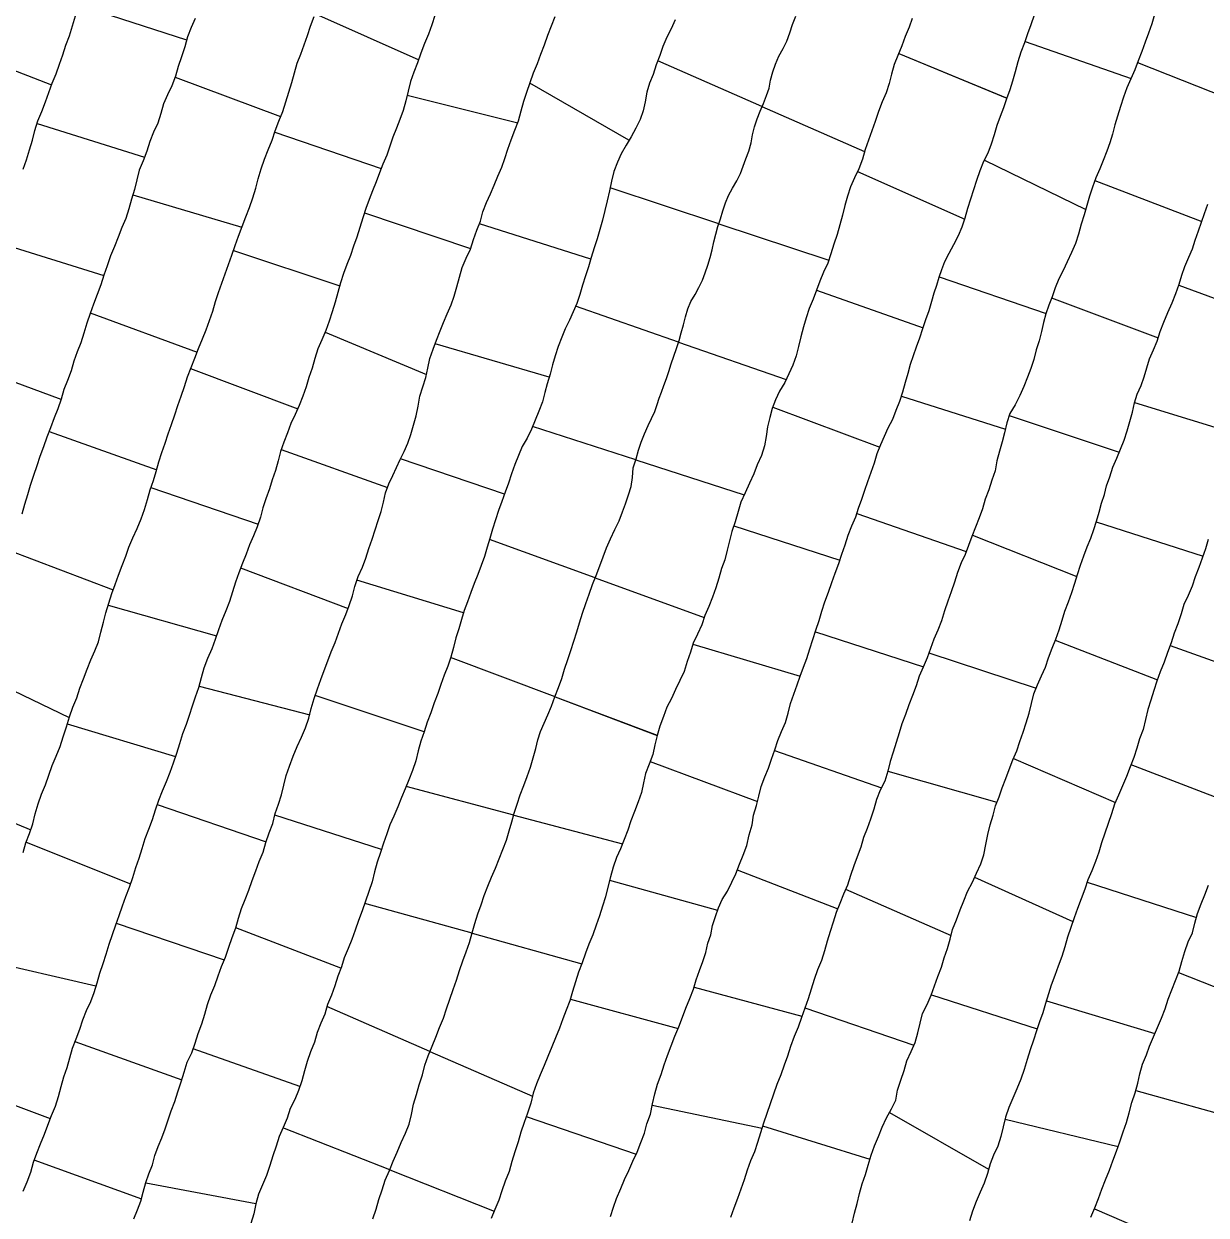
# Model space of a CAD drawing. Extents: x 703186 to 703989, y 1560402 to 1561368.
# Drawn here: x 703551.66 to 703598.78, y 1560485.26 to 1560532.73 of the extents above; entities that cross this region are included whole.
import ezdxf

# ---------------------------------------------------------------- set-up
doc = ezdxf.new("R2010")
doc.units = 0
doc.layers.add('10124_2002_REAL', color=30, linetype='Continuous')
doc.layers.add('AGROCAD PLL', color=7, linetype='Continuous')

msp = doc.modelspace()

# ---------------------------------------------------------------- linework, layer by layer
at = {"layer": '10124_2002_REAL'}
for points in [[(703558.4948, 1560532.9447), (703558.3339, 1560532.5804), (703558.1827, 1560532.214), (703558.0779, 1560531.8125), (703557.9536, 1560531.4142), (703557.8155, 1560531.0299), (703557.7043, 1560530.6385), (703557.5633, 1560530.2614), (703557.3845, 1560529.8948), (703557.2351, 1560529.536), (703557.1202, 1560529.1577), (703557.0019, 1560528.7695), (703556.8326, 1560528.406), (703556.6822, 1560528.0317), (703556.5653, 1560527.6502), (703556.4193, 1560527.2701), (703556.2637, 1560526.8918), (703556.1728, 1560526.513), (703556.0695, 1560526.119), (703555.957, 1560525.7392), (703555.851, 1560525.3541), (703555.7237, 1560524.9722), (703555.5748, 1560524.6076), (703555.4294, 1560524.2287), (703555.2817, 1560523.8532), (703555.1239, 1560523.4778), (703554.9847, 1560523.0901), (703554.8508, 1560522.7118), (703554.7262, 1560522.3228), (703554.5833, 1560521.9439), (703554.4424, 1560521.5605), (703554.3034, 1560521.1818), (703554.1718, 1560520.8046), (703554.0611, 1560520.4073), (703553.9383, 1560520.021), (703553.7914, 1560519.6515), (703553.6629, 1560519.2833), (703553.557, 1560518.9001), (703553.4092, 1560518.5206), (703553.2579, 1560518.1574), (703553.1456, 1560517.7739), (703553.0172, 1560517.3876), (703552.8674, 1560517.0217), (703552.724, 1560516.6342), (703552.5873, 1560516.2515), (703552.4527, 1560515.8743), (703552.3059, 1560515.4842), (703552.177, 1560515.1087), (703552.0454, 1560514.7237), (703551.9211, 1560514.3325), (703551.8042, 1560513.9574), (703551.6912, 1560513.576), (703551.5799, 1560513.1839)], [(703568.0477, 1560533.0563), (703567.9266, 1560532.6839), (703567.79, 1560532.3098), (703567.6362, 1560531.9369), (703567.4908, 1560531.5588), (703567.3572, 1560531.1779), (703567.2097, 1560530.7997), (703567.0786, 1560530.4306), (703566.9817, 1560530.048), (703566.8839, 1560529.6571), (703566.7763, 1560529.2722), (703566.6427, 1560528.9127), (703566.5098, 1560528.5636), (703566.3645, 1560528.2157), (703566.2548, 1560527.8496), (703566.1244, 1560527.4937), (703565.97, 1560527.1368), (703565.8361, 1560526.7871), (703565.704, 1560526.4259), (703565.5598, 1560526.0715), (703565.4227, 1560525.7266), (703565.2989, 1560525.3659), (703565.1748, 1560524.9962), (703565.0536, 1560524.6089), (703564.9312, 1560524.2322), (703564.8075, 1560523.8615), (703564.6752, 1560523.4992), (703564.53, 1560523.1349), (703564.4068, 1560522.7735), (703564.2887, 1560522.4049), (703564.1763, 1560522.0219), (703564.0696, 1560521.6379), (703563.9457, 1560521.2561), (703563.8268, 1560520.8814), (703563.6975, 1560520.5034), (703563.5441, 1560520.1379), (703563.3863, 1560519.7745), (703563.2634, 1560519.3964), (703563.1495, 1560519.0095), (703563.018, 1560518.6345), (703562.9111, 1560518.263), (703562.7796, 1560517.8926), (703562.6412, 1560517.5213), (703562.4776, 1560517.154), (703562.3035, 1560516.7973), (703562.1725, 1560516.4349), (703562.0256, 1560516.0588), (703561.8929, 1560515.6899), (703561.7981, 1560515.3184), (703561.6909, 1560514.9275), (703561.5607, 1560514.5557), (703561.4488, 1560514.1916), (703561.3106, 1560513.8057), (703561.1928, 1560513.4391), (703561.0905, 1560513.0727), (703560.9657, 1560512.6865), (703560.8097, 1560512.319), (703560.6634, 1560511.9708), (703560.5177, 1560511.5947), (703560.3745, 1560511.2324), (703560.2326, 1560510.8544), (703560.0949, 1560510.4741), (703559.9753, 1560510.1001), (703559.8546, 1560509.7154), (703559.7078, 1560509.3327), (703559.5574, 1560508.9554), (703559.4193, 1560508.5748), (703559.2879, 1560508.1967), (703559.1606, 1560507.8189), (703558.9882, 1560507.4375), (703558.8434, 1560507.0558), (703558.7323, 1560506.6686), (703558.6293, 1560506.2674), (703558.4933, 1560505.9037), (703558.3697, 1560505.5356), (703558.2562, 1560505.1676), (703558.1312, 1560504.8089), (703557.9902, 1560504.4321), (703557.8624, 1560504.0419), (703557.7443, 1560503.6568), (703557.6189, 1560503.2726), (703557.4779, 1560502.8977), (703557.3381, 1560502.5243), (703557.1816, 1560502.1462), (703557.0299, 1560501.7827), (703556.8968, 1560501.3932), (703556.7732, 1560501.0049), (703556.6292, 1560500.6276), (703556.485, 1560500.2485), (703556.3722, 1560499.857), (703556.2503, 1560499.4673), (703556.1138, 1560499.0921), (703555.9912, 1560498.6992), (703555.8601, 1560498.3143), (703555.7161, 1560497.9447), (703555.5846, 1560497.5673), (703555.446, 1560497.1891), (703555.317, 1560496.8109), (703555.1824, 1560496.4237), (703555.0526, 1560496.0393), (703554.9343, 1560495.6484), (703554.815, 1560495.268), (703554.686, 1560494.8911), (703554.5728, 1560494.5049), (703554.4491, 1560494.1219), (703554.3163, 1560493.7607), (703554.1428, 1560493.4054), (703554.0028, 1560493.0306), (703553.8806, 1560492.6554), (703553.73, 1560492.2755), (703553.5946, 1560491.9003), (703553.4793, 1560491.5164), (703553.3741, 1560491.1268), (703553.2483, 1560490.7533), (703553.138, 1560490.3645), (703553.0376, 1560489.9762), (703552.9136, 1560489.5935), (703552.7503, 1560489.2199), (703552.6133, 1560488.8361), (703552.4738, 1560488.468), (703552.3191, 1560488.0848), (703552.1632, 1560487.7197), (703552.0299, 1560487.3521), (703551.9299, 1560486.9575), (703551.7779, 1560486.5657), (703551.6288, 1560486.1977)], [(703551.6372, 1560526.9366), (703551.7714, 1560527.3133), (703551.8869, 1560527.705), (703552.0058, 1560528.0897), (703552.1074, 1560528.4802), (703552.2286, 1560528.8673), (703552.3801, 1560529.2348), (703552.525, 1560529.6117), (703552.664, 1560529.9911), (703552.7962, 1560530.3663), (703552.9505, 1560530.7393), (703553.0832, 1560531.1183), (703553.225, 1560531.4933), (703553.3368, 1560531.8826), (703553.4784, 1560532.2539), (703553.6095, 1560532.653), (703553.7206, 1560533.0382)], [(703551.6435, 1560499.7065), (703551.7473, 1560500.0976), (703551.8963, 1560500.4712), (703552.0244, 1560500.8497), (703552.1132, 1560501.2517), (703552.2363, 1560501.6476), (703552.3699, 1560502.0295), (703552.5246, 1560502.4103), (703552.6613, 1560502.791), (703552.7924, 1560503.1751), (703552.9491, 1560503.552), (703553.1073, 1560503.9278), (703553.2356, 1560504.3225), (703553.3603, 1560504.7139), (703553.481, 1560505.1119), (703553.6124, 1560505.4991), (703553.7701, 1560505.8742), (703553.8985, 1560506.2617), (703554.0381, 1560506.6328), (703554.1891, 1560507.0086), (703554.3396, 1560507.3788), (703554.4945, 1560507.7438), (703554.6389, 1560508.1077), (703554.7335, 1560508.4899), (703554.8389, 1560508.8865), (703554.9371, 1560509.2552), (703555.0465, 1560509.6455), (703555.1678, 1560510.0249), (703555.2994, 1560510.387), (703555.4327, 1560510.7609), (703555.5771, 1560511.1411), (703555.7234, 1560511.51), (703555.8465, 1560511.875), (703556.0019, 1560512.2489), (703556.1815, 1560512.6218), (703556.3361, 1560512.999), (703556.4713, 1560513.381), (703556.5895, 1560513.7708), (703556.6989, 1560514.1539), (703556.8259, 1560514.5259), (703556.9433, 1560514.8935), (703557.0462, 1560515.2696), (703557.1694, 1560515.6418), (703557.2944, 1560516.0226), (703557.4153, 1560516.3908), (703557.5467, 1560516.762), (703557.682, 1560517.1413), (703557.7999, 1560517.5222), (703557.9392, 1560517.8884), (703558.0673, 1560518.2752), (703558.1872, 1560518.6611), (703558.3282, 1560519.0377), (703558.4719, 1560519.4061), (703558.6253, 1560519.7892), (703558.7781, 1560520.1707), (703558.9317, 1560520.5397), (703559.062, 1560520.9063), (703559.1911, 1560521.2732), (703559.302, 1560521.6593), (703559.4244, 1560522.0242), (703559.557, 1560522.3894), (703559.693, 1560522.7701), (703559.8249, 1560523.142), (703559.9532, 1560523.5069), (703560.0815, 1560523.8936), (703560.2167, 1560524.2649), (703560.3636, 1560524.6539), (703560.5062, 1560525.0376), (703560.6623, 1560525.41), (703560.7858, 1560525.789), (703560.9098, 1560526.1746), (703561.0084, 1560526.553), (703561.1183, 1560526.9486), (703561.255, 1560527.3321), (703561.4009, 1560527.7084), (703561.5559, 1560528.089), (703561.6853, 1560528.4678), (703561.8198, 1560528.8523), (703561.9805, 1560529.238), (703562.1055, 1560529.6166), (703562.2234, 1560529.998), (703562.342, 1560530.3839), (703562.4566, 1560530.7678), (703562.5615, 1560531.154), (703562.7063, 1560531.5144), (703562.8341, 1560531.8861), (703562.9627, 1560532.2641), (703563.0886, 1560532.6396), (703563.2381, 1560533.0125)], [(703556.0502, 1560485.1169), (703556.1908, 1560485.4722), (703556.3279, 1560485.8168), (703556.4193, 1560486.1788), (703556.5245, 1560486.5539), (703556.6513, 1560486.9106), (703556.7857, 1560487.2688), (703556.8809, 1560487.6314), (703557.0197, 1560487.9965), (703557.1585, 1560488.3442), (703557.2969, 1560488.692), (703557.4205, 1560489.0552), (703557.5367, 1560489.4212), (703557.6827, 1560489.7855), (703557.8069, 1560490.1729), (703557.9312, 1560490.5676), (703558.0545, 1560490.9609), (703558.1771, 1560491.3574), (703558.3551, 1560491.7321), (703558.4931, 1560492.1112), (703558.6168, 1560492.4965), (703558.7523, 1560492.881), (703558.8745, 1560493.2668), (703558.9825, 1560493.658), (703559.1121, 1560494.0424), (703559.2766, 1560494.4146), (703559.4027, 1560494.7932), (703559.5394, 1560495.1638), (703559.6992, 1560495.5427), (703559.8294, 1560495.9396), (703559.9727, 1560496.322), (703560.1173, 1560496.7027), (703560.2184, 1560497.0953), (703560.3368, 1560497.4703), (703560.4884, 1560497.8324), (703560.6291, 1560498.2088), (703560.7598, 1560498.5925), (703560.9065, 1560498.9779), (703561.0434, 1560499.3533), (703561.1953, 1560499.7235), (703561.3137, 1560500.1076), (703561.4472, 1560500.4849), (703561.5827, 1560500.8624), (703561.6769, 1560501.261), (703561.8065, 1560501.6379), (703561.9333, 1560502.0049), (703562.0272, 1560502.3937), (703562.1162, 1560502.7769), (703562.2445, 1560503.1532), (703562.395, 1560503.5458), (703562.5536, 1560503.9327), (703562.7227, 1560504.3047), (703562.8833, 1560504.6767), (703563.0243, 1560505.055), (703563.1175, 1560505.4469), (703563.2301, 1560505.8411), (703563.3714, 1560506.2251), (703563.4993, 1560506.6004), (703563.6376, 1560506.962), (703563.774, 1560507.3414), (703563.9144, 1560507.7011), (703564.0739, 1560508.0744), (703564.2045, 1560508.4477), (703564.3417, 1560508.8153), (703564.4913, 1560509.1863), (703564.6301, 1560509.5527), (703564.7554, 1560509.9298), (703564.8544, 1560510.3081), (703564.9848, 1560510.7017), (703565.1576, 1560511.0717), (703565.2941, 1560511.4372), (703565.4117, 1560511.8177), (703565.5456, 1560512.1914), (703565.6692, 1560512.5627), (703565.7829, 1560512.942), (703565.9079, 1560513.2995), (703565.9992, 1560513.6657), (703566.0778, 1560514.0449), (703566.2146, 1560514.3954), (703566.3686, 1560514.727), (703566.5158, 1560515.0525), (703566.6652, 1560515.3655), (703566.8208, 1560515.6825), (703566.9601, 1560516.0222), (703567.0801, 1560516.3686), (703567.1936, 1560516.7383), (703567.2999, 1560517.1128), (703567.378, 1560517.4872), (703567.4454, 1560517.8844), (703567.5619, 1560518.2675), (703567.6857, 1560518.6297), (703567.7689, 1560519.005), (703567.8438, 1560519.3932), (703567.9756, 1560519.7607), (703568.1036, 1560520.1274), (703568.2489, 1560520.488), (703568.3927, 1560520.8235), (703568.5366, 1560521.1728), (703568.6918, 1560521.5353), (703568.8073, 1560521.8731), (703568.921, 1560522.2457), (703569.0201, 1560522.6343), (703569.1343, 1560523.0149), (703569.2912, 1560523.3886), (703569.4646, 1560523.7542), (703569.5811, 1560524.1333), (703569.7199, 1560524.5109), (703569.8634, 1560524.8673), (703569.9608, 1560525.2344), (703570.0995, 1560525.6056), (703570.257, 1560525.9548), (703570.4123, 1560526.2923), (703570.5573, 1560526.6567), (703570.7072, 1560527.0166), (703570.8263, 1560527.3644), (703570.951, 1560527.7293), (703571.0795, 1560528.1), (703571.2303, 1560528.4852), (703571.3819, 1560528.863), (703571.489, 1560529.2572), (703571.5913, 1560529.6383), (703571.713, 1560530.0078), (703571.8355, 1560530.3855), (703571.9775, 1560530.7787), (703572.1335, 1560531.1457), (703572.2728, 1560531.5206), (703572.4107, 1560531.8933), (703572.551, 1560532.2685), (703572.6923, 1560532.6489), (703572.8323, 1560533.0149)], [(703565.5668, 1560485.1171), (703565.7097, 1560485.4942), (703565.8129, 1560485.8857), (703565.9449, 1560486.2657), (703566.0674, 1560486.6479), (703566.2387, 1560487.0435), (703566.3814, 1560487.4056), (703566.5429, 1560487.7735), (703566.7058, 1560488.1548), (703566.8688, 1560488.5308), (703567.0207, 1560488.8896), (703567.108, 1560489.2733), (703567.1966, 1560489.6803), (703567.3135, 1560490.0706), (703567.4219, 1560490.4528), (703567.5509, 1560490.846), (703567.6421, 1560491.235), (703567.7707, 1560491.6097), (703567.9363, 1560491.989), (703568.0766, 1560492.3541), (703568.2324, 1560492.7315), (703568.3886, 1560493.1027), (703568.5114, 1560493.4836), (703568.6354, 1560493.8667), (703568.7787, 1560494.2477), (703568.9059, 1560494.6229), (703569.0217, 1560495.0115), (703569.1532, 1560495.3853), (703569.2958, 1560495.7527), (703569.4224, 1560496.1237), (703569.5284, 1560496.5068), (703569.6348, 1560496.8805), (703569.7595, 1560497.2604), (703569.8842, 1560497.6251), (703570.0087, 1560497.9952), (703570.1524, 1560498.3628), (703570.3042, 1560498.7267), (703570.4577, 1560499.0839), (703570.6088, 1560499.4545), (703570.7486, 1560499.8337), (703570.8949, 1560500.2038), (703571.0058, 1560500.5703), (703571.114, 1560500.9236), (703571.209, 1560501.2812), (703571.3258, 1560501.6374), (703571.4486, 1560502.0067), (703571.5908, 1560502.3718), (703571.7269, 1560502.7403), (703571.8502, 1560503.1098), (703571.9672, 1560503.4773), (703572.0638, 1560503.8468), (703572.1492, 1560504.1918), (703572.2553, 1560504.5253), (703572.4001, 1560504.8668), (703572.5496, 1560505.1944), (703572.6938, 1560505.5395), (703572.8296, 1560505.9101), (703572.9683, 1560506.2773), (703573.1073, 1560506.6399), (703573.2137, 1560507.0172), (703573.3439, 1560507.3938), (703573.4659, 1560507.7612), (703573.5858, 1560508.123), (703573.7046, 1560508.4961), (703573.8096, 1560508.8612), (703573.9325, 1560509.247), (703574.0563, 1560509.6326), (703574.1959, 1560510.0044), (703574.331, 1560510.3818), (703574.4647, 1560510.75), (703574.6143, 1560511.1271), (703574.7458, 1560511.4867), (703574.8779, 1560511.847), (703575.0432, 1560512.2083), (703575.2121, 1560512.5743), (703575.3864, 1560512.9271), (703575.5212, 1560513.2762), (703575.6386, 1560513.6064), (703575.7646, 1560513.963), (703575.8615, 1560514.292), (703575.9166, 1560514.6551), (703575.9488, 1560515.0394), (703576.062, 1560515.3891), (703576.1609, 1560515.7377), (703576.2638, 1560516.0548), (703576.4029, 1560516.3911), (703576.5467, 1560516.7198), (703576.6751, 1560516.998), (703576.8098, 1560517.2823), (703576.9029, 1560517.5518), (703576.9845, 1560517.8138), (703577.0708, 1560518.0562), (703577.1672, 1560518.318), (703577.2697, 1560518.5965), (703577.3642, 1560518.8762), (703577.4664, 1560519.1723), (703577.5691, 1560519.4789), (703577.6659, 1560519.7901), (703577.7746, 1560520.1028), (703577.8618, 1560520.4126), (703577.9464, 1560520.7329), (703578.0353, 1560521.0506), (703578.1196, 1560521.3674), (703578.2472, 1560521.656), (703578.4107, 1560521.9353), (703578.5634, 1560522.2174), (703578.7044, 1560522.5131), (703578.8187, 1560522.8087), (703578.9195, 1560523.1083), (703579.0116, 1560523.4149), (703579.09, 1560523.7274), (703579.165, 1560524.0421), (703579.2415, 1560524.3511), (703579.3213, 1560524.6573), (703579.4217, 1560524.9616), (703579.5187, 1560525.2781), (703579.622, 1560525.5886), (703579.7479, 1560525.8875), (703579.8984, 1560526.1772), (703580.0795, 1560526.4672), (703580.2249, 1560526.7634), (703580.335, 1560527.0512), (703580.4354, 1560527.3513), (703580.5487, 1560527.6571), (703580.6458, 1560527.9806), (703580.7007, 1560528.2997), (703580.7824, 1560528.6281), (703580.8888, 1560528.9454), (703581.0005, 1560529.2519), (703581.1329, 1560529.5534), (703581.2629, 1560529.8656), (703581.3696, 1560530.1656), (703581.4164, 1560530.4831), (703581.5118, 1560530.8089), (703581.616, 1560531.1242), (703581.7499, 1560531.437), (703581.919, 1560531.7408), (703582.0718, 1560532.0344), (703582.1859, 1560532.3659), (703582.2957, 1560532.6961), (703582.4257, 1560533.0313)], [(703587.0694, 1560532.9433), (703586.9416, 1560532.5949), (703586.7895, 1560532.2174), (703586.6552, 1560531.8447), (703586.4981, 1560531.4656), (703586.3509, 1560531.1049), (703586.237, 1560530.7261), (703586.1422, 1560530.3513), (703586.0255, 1560529.9762), (703585.8658, 1560529.6204), (703585.7171, 1560529.2362), (703585.5866, 1560528.8394), (703585.453, 1560528.4656), (703585.3258, 1560528.0941), (703585.1932, 1560527.7216), (703585.0829, 1560527.3402), (703584.9336, 1560526.9546), (703584.7699, 1560526.5838), (703584.6091, 1560526.2261), (703584.4851, 1560525.8603), (703584.3811, 1560525.4904), (703584.2934, 1560525.108), (703584.186, 1560524.7191), (703584.074, 1560524.3331), (703583.9395, 1560523.9457), (703583.829, 1560523.5596), (703583.7035, 1560523.188), (703583.5292, 1560522.8329), (703583.3791, 1560522.4779), (703583.252, 1560522.1191), (703583.1121, 1560521.7609), (703582.9544, 1560521.384), (703582.8374, 1560521.0055), (703582.7297, 1560520.6506), (703582.6311, 1560520.256), (703582.5331, 1560519.8713), (703582.4348, 1560519.502), (703582.3055, 1560519.1244), (703582.144, 1560518.7794), (703581.9849, 1560518.4398), (703581.7775, 1560518.0874), (703581.6169, 1560517.7442), (703581.4855, 1560517.3946), (703581.3858, 1560517.035), (703581.305, 1560516.6699), (703581.2465, 1560516.2811), (703581.1763, 1560515.9068), (703581.0635, 1560515.5317), (703580.8884, 1560515.1606), (703580.7505, 1560514.7931), (703580.5776, 1560514.4205), (703580.4085, 1560514.0359), (703580.2373, 1560513.6642), (703580.1256, 1560513.29), (703580.0041, 1560512.8852), (703579.8788, 1560512.4988), (703579.7785, 1560512.1283), (703579.698, 1560511.7579), (703579.5993, 1560511.3691), (703579.4706, 1560511.0173), (703579.3568, 1560510.6387), (703579.2336, 1560510.2599), (703579.1125, 1560509.8823), (703578.9606, 1560509.5151), (703578.7985, 1560509.1528), (703578.688, 1560508.7753), (703578.5116, 1560508.4111), (703578.3337, 1560508.0541), (703578.2263, 1560507.6939), (703578.1037, 1560507.3166), (703577.9775, 1560506.9213), (703577.7992, 1560506.56), (703577.6354, 1560506.1961), (703577.4769, 1560505.8441), (703577.2923, 1560505.4942), (703577.1486, 1560505.1234), (703577.0054, 1560504.7417), (703576.8996, 1560504.3738), (703576.8124, 1560504.0035), (703576.7291, 1560503.6192), (703576.583, 1560503.2274), (703576.4423, 1560502.8616), (703576.361, 1560502.4881), (703576.2769, 1560502.0985), (703576.1499, 1560501.7213), (703576.0014, 1560501.3395), (703575.8511, 1560500.9691), (703575.7293, 1560500.604), (703575.5899, 1560500.2307), (703575.4436, 1560499.8585), (703575.2795, 1560499.508), (703575.1523, 1560499.1216), (703575.0426, 1560498.7322), (703574.9303, 1560498.328), (703574.8386, 1560497.9395), (703574.7243, 1560497.5696), (703574.6075, 1560497.1901), (703574.4712, 1560496.8106), (703574.3351, 1560496.4335), (703574.1772, 1560496.0618), (703574.0408, 1560495.6906), (703573.9145, 1560495.3073), (703573.768, 1560494.9373), (703573.6534, 1560494.5523), (703573.5305, 1560494.1727), (703573.4271, 1560493.7944), (703573.2695, 1560493.4248), (703573.1408, 1560493.0744), (703573.004, 1560492.7041), (703572.8467, 1560492.3236), (703572.7083, 1560491.9662), (703572.5498, 1560491.5828), (703572.3927, 1560491.2217), (703572.2432, 1560490.8528), (703572.0884, 1560490.4908), (703571.9667, 1560490.1137), (703571.8639, 1560489.7152), (703571.7339, 1560489.3265), (703571.6032, 1560488.9458), (703571.4733, 1560488.5595), (703571.3567, 1560488.1761), (703571.2267, 1560487.7865), (703571.1111, 1560487.3928), (703571.0012, 1560486.9948), (703570.8461, 1560486.6069), (703570.7153, 1560486.233), (703570.5942, 1560485.8577), (703570.4362, 1560485.4879), (703570.2835, 1560485.129)], [(703575.0448, 1560485.1994), (703575.1589, 1560485.5714), (703575.2876, 1560485.9281), (703575.4513, 1560486.3142), (703575.6036, 1560486.6759), (703575.7713, 1560487.0361), (703575.9272, 1560487.4073), (703576.101, 1560487.7686), (703576.2455, 1560488.1488), (703576.393, 1560488.5218), (703576.4934, 1560488.8901), (703576.6328, 1560489.276), (703576.719, 1560489.6893), (703576.8053, 1560490.0936), (703576.9148, 1560490.4763), (703577.06, 1560490.8559), (703577.1811, 1560491.2458), (703577.3127, 1560491.6257), (703577.4603, 1560492.005), (703577.6092, 1560492.3834), (703577.7705, 1560492.7587), (703577.9171, 1560493.1422), (703578.0428, 1560493.5115), (703578.1975, 1560493.8881), (703578.3479, 1560494.2582), (703578.4504, 1560494.6386), (703578.5897, 1560495.0072), (703578.7204, 1560495.3616), (703578.8382, 1560495.7188), (703578.9179, 1560496.0943), (703579.0369, 1560496.4321), (703579.1098, 1560496.8034), (703579.2256, 1560497.1583), (703579.3442, 1560497.5088), (703579.4941, 1560497.8331), (703579.6997, 1560498.1664), (703579.874, 1560498.5214), (703580.0329, 1560498.8623), (703580.181, 1560499.2436), (703580.3286, 1560499.6033), (703580.4785, 1560499.987), (703580.5724, 1560500.4175), (703580.6878, 1560500.8094), (703580.7455, 1560501.1899), (703580.8558, 1560501.5864), (703580.9563, 1560501.956), (703581.0495, 1560502.3389), (703581.1902, 1560502.7254), (703581.3422, 1560503.0727), (703581.4564, 1560503.4236), (703581.586, 1560503.794), (703581.7123, 1560504.169), (703581.8531, 1560504.5227), (703582.0116, 1560504.892), (703582.1247, 1560505.2654), (703582.2167, 1560505.6465), (703582.3453, 1560506.0199), (703582.4829, 1560506.3836), (703582.6021, 1560506.7394), (703582.7317, 1560507.0947), (703582.8635, 1560507.4426), (703582.983, 1560507.8202), (703583.1097, 1560508.1996), (703583.2291, 1560508.5668), (703583.3584, 1560508.9506), (703583.4649, 1560509.3234), (703583.588, 1560509.698), (703583.7333, 1560510.0863), (703583.8668, 1560510.4697), (703583.9983, 1560510.8357), (703584.1353, 1560511.2177), (703584.2625, 1560511.5967), (703584.3877, 1560511.9731), (703584.5166, 1560512.3472), (703584.6607, 1560512.7216), (703584.8121, 1560513.0795), (703584.9312, 1560513.423), (703585.0618, 1560513.791), (703585.1745, 1560514.143), (703585.2983, 1560514.4892), (703585.4355, 1560514.8629), (703585.5565, 1560515.2345), (703585.6696, 1560515.6027), (703585.8195, 1560515.9684), (703585.959, 1560516.2908), (703586.1029, 1560516.6238), (703586.2891, 1560516.9756), (703586.43, 1560517.3316), (703586.5717, 1560517.6926), (703586.6893, 1560518.0639), (703586.8038, 1560518.4438), (703586.9029, 1560518.8088), (703586.9969, 1560519.1633), (703587.1216, 1560519.5115), (703587.2399, 1560519.8531), (703587.3647, 1560520.2185), (703587.4882, 1560520.5913), (703587.6103, 1560520.9409), (703587.7433, 1560521.2975), (703587.8504, 1560521.6781), (703587.9453, 1560522.0014), (703588.0486, 1560522.3114), (703588.1336, 1560522.6255), (703588.2401, 1560522.9346), (703588.3687, 1560523.25), (703588.538, 1560523.584), (703588.7192, 1560523.9293), (703588.9064, 1560524.2866), (703589.0545, 1560524.6433), (703589.1787, 1560524.998), (703589.2815, 1560525.38), (703589.4049, 1560525.7507), (703589.525, 1560526.1264), (703589.6457, 1560526.5015), (703589.7726, 1560526.8806), (703589.9251, 1560527.2475), (703590.0935, 1560527.5913), (703590.2186, 1560527.9507), (703590.3379, 1560528.3154), (703590.4467, 1560528.6818), (703590.5837, 1560529.0443), (703590.7186, 1560529.3921), (703590.8383, 1560529.7507), (703590.9651, 1560530.1052), (703591.0753, 1560530.4599), (703591.1839, 1560530.8246), (703591.2823, 1560531.2187), (703591.4014, 1560531.6079), (703591.5511, 1560531.9795), (703591.6782, 1560532.3424), (703591.8023, 1560532.7061), (703591.9338, 1560533.0864)], [(703596.7268, 1560533.0924), (703596.6161, 1560532.7228), (703596.4849, 1560532.3573), (703596.3447, 1560531.9971), (703596.2144, 1560531.6296), (703596.0728, 1560531.258), (703595.9299, 1560530.8947), (703595.7782, 1560530.5323), (703595.616, 1560530.1749), (703595.4821, 1560529.8086), (703595.3656, 1560529.4308), (703595.244, 1560529.048), (703595.1387, 1560528.6992), (703595.0494, 1560528.3335), (703594.939, 1560527.9793), (703594.8205, 1560527.6482), (703594.6812, 1560527.2842), (703594.5416, 1560526.946), (703594.3878, 1560526.5909), (703594.2433, 1560526.2126), (703594.1274, 1560525.8613), (703594.0275, 1560525.4941), (703593.9153, 1560525.1105), (703593.7975, 1560524.7376), (703593.6944, 1560524.3482), (703593.569, 1560523.973), (703593.4181, 1560523.6121), (703593.246, 1560523.2493), (703593.0854, 1560522.8988), (703592.9092, 1560522.5593), (703592.7643, 1560522.2061), (703592.6393, 1560521.8493), (703592.5139, 1560521.5149), (703592.396, 1560521.167), (703592.3011, 1560520.8255), (703592.2142, 1560520.4644), (703592.1197, 1560520.0977), (703591.9983, 1560519.7304), (703591.911, 1560519.3556), (703591.7879, 1560518.9994), (703591.6587, 1560518.6416), (703591.5128, 1560518.2822), (703591.3554, 1560517.9181), (703591.1659, 1560517.5445), (703590.9557, 1560517.1938), (703590.8334, 1560516.8271), (703590.7471, 1560516.4319), (703590.6484, 1560516.0671), (703590.5465, 1560515.6997), (703590.439, 1560515.3204), (703590.3703, 1560514.9218), (703590.2415, 1560514.5421), (703590.118, 1560514.1566), (703589.9786, 1560513.7863), (703589.8651, 1560513.4069), (703589.7354, 1560513.0376), (703589.5885, 1560512.6685), (703589.4453, 1560512.3046), (703589.3113, 1560511.9449), (703589.1721, 1560511.5862), (703589.0128, 1560511.2473), (703588.876, 1560510.8691), (703588.7484, 1560510.4768), (703588.616, 1560510.0885), (703588.4801, 1560509.7157), (703588.3534, 1560509.3335), (703588.2326, 1560508.9358), (703588.0872, 1560508.5678), (703587.9317, 1560508.2029), (703587.7893, 1560507.8363), (703587.6678, 1560507.4666), (703587.5049, 1560507.09), (703587.3403, 1560506.7338), (703587.2197, 1560506.3545), (703587.0719, 1560505.9697), (703586.9345, 1560505.5949), (703586.7981, 1560505.2111), (703586.658, 1560504.8406), (703586.544, 1560504.4763), (703586.4228, 1560504.0949), (703586.3061, 1560503.7112), (703586.1816, 1560503.3339), (703586.0882, 1560502.9478), (703585.9773, 1560502.556), (703585.7935, 1560502.1901), (703585.6356, 1560501.8168), (703585.5399, 1560501.4306), (703585.4076, 1560501.0419), (703585.2719, 1560500.6698), (703585.1257, 1560500.3065), (703585.0123, 1560499.9164), (703584.8669, 1560499.5385), (703584.7325, 1560499.1728), (703584.6095, 1560498.7868), (703584.4824, 1560498.4101), (703584.3241, 1560498.048), (703584.1793, 1560497.6793), (703584.0381, 1560497.3126), (703583.9188, 1560496.9325), (703583.7985, 1560496.557), (703583.6702, 1560496.1807), (703583.5718, 1560495.7844), (703583.4493, 1560495.4042), (703583.2951, 1560495.0292), (703583.163, 1560494.6433), (703583.0452, 1560494.2593), (703582.9172, 1560493.8838), (703582.7882, 1560493.5088), (703582.6537, 1560493.1374), (703582.5216, 1560492.7519), (703582.3584, 1560492.3777), (703582.2104, 1560491.9807), (703582.0918, 1560491.5985), (703581.9624, 1560491.2298), (703581.8283, 1560490.8501), (703581.6725, 1560490.4682), (703581.5316, 1560490.0804), (703581.4077, 1560489.6944), (703581.2714, 1560489.3053), (703581.1403, 1560488.9227), (703581.0224, 1560488.5436), (703580.9013, 1560488.1523), (703580.778, 1560487.7837), (703580.6235, 1560487.4198), (703580.4843, 1560487.0452), (703580.3624, 1560486.6646), (703580.2337, 1560486.2932), (703580.1044, 1560485.9168), (703579.9563, 1560485.5325), (703579.8275, 1560485.1656)], [(703577.6141, 1560532.8835), (703577.4612, 1560532.5295), (703577.2844, 1560532.1893), (703577.1332, 1560531.8192), (703577.0078, 1560531.4582), (703576.8634, 1560531.0902), (703576.7445, 1560530.7112), (703576.6001, 1560530.3579), (703576.4918, 1560530.0012), (703576.4193, 1560529.6233), (703576.3498, 1560529.2626), (703576.218, 1560528.911), (703576.0513, 1560528.5636), (703575.861, 1560528.2284), (703575.6634, 1560527.8857), (703575.4633, 1560527.5508), (703575.3172, 1560527.2149), (703575.1785, 1560526.8362), (703575.0823, 1560526.4567), (703575.0042, 1560526.0722), (703574.9087, 1560525.6684), (703574.8203, 1560525.2871), (703574.7261, 1560524.9093), (703574.6219, 1560524.5324), (703574.5141, 1560524.1649), (703574.3913, 1560523.8003), (703574.2782, 1560523.4187), (703574.1615, 1560523.0496), (703574.0398, 1560522.6808), (703573.9246, 1560522.3081), (703573.8244, 1560521.9356), (703573.7002, 1560521.5822), (703573.5609, 1560521.2549), (703573.4047, 1560520.9234), (703573.236, 1560520.5734), (703573.1025, 1560520.2365), (703572.9627, 1560519.8759), (703572.8408, 1560519.5005), (703572.7279, 1560519.136), (703572.6355, 1560518.7669), (703572.522, 1560518.3813), (703572.4217, 1560518.0353), (703572.3271, 1560517.6582), (703572.1802, 1560517.2914), (703572.0422, 1560516.9279), (703571.8915, 1560516.5745), (703571.7282, 1560516.2177), (703571.5272, 1560515.88), (703571.3827, 1560515.5208), (703571.2362, 1560515.1704), (703571.093, 1560514.7985), (703570.9731, 1560514.4248), (703570.8417, 1560514.0593), (703570.7186, 1560513.6982), (703570.584, 1560513.3357), (703570.4654, 1560512.9591), (703570.3404, 1560512.5943), (703570.2293, 1560512.2246), (703570.1265, 1560511.868), (703570.024, 1560511.5039), (703569.8917, 1560511.1441), (703569.7492, 1560510.7819), (703569.6106, 1560510.43), (703569.4823, 1560510.0644), (703569.3504, 1560509.6991), (703569.214, 1560509.3466), (703569.103, 1560508.9856), (703568.9926, 1560508.624), (703568.874, 1560508.255), (703568.784, 1560507.872), (703568.6765, 1560507.496), (703568.5589, 1560507.1278), (703568.4192, 1560506.7697), (703568.2862, 1560506.397), (703568.1565, 1560506.0395), (703568.0133, 1560505.6651), (703567.8824, 1560505.276), (703567.7379, 1560504.9055), (703567.6108, 1560504.519), (703567.4847, 1560504.1398), (703567.3796, 1560503.7528), (703567.2838, 1560503.3605), (703567.1546, 1560502.98), (703567.0096, 1560502.6075), (703566.8594, 1560502.2461), (703566.7098, 1560501.8963), (703566.5726, 1560501.5213), (703566.4105, 1560501.1611), (703566.2524, 1560500.8128), (703566.1275, 1560500.4569), (703565.9928, 1560500.0752), (703565.872, 1560499.7015), (703565.7495, 1560499.3284), (703565.6365, 1560498.9328), (703565.5388, 1560498.5397), (703565.4169, 1560498.152), (703565.2824, 1560497.7667), (703565.1529, 1560497.3829), (703565.0013, 1560497.0019), (703564.8645, 1560496.6176), (703564.7398, 1560496.2413), (703564.5851, 1560495.879), (703564.4309, 1560495.5135), (703564.319, 1560495.1504), (703564.1786, 1560494.7853), (703564.0574, 1560494.4001), (703563.924, 1560494.0243), (703563.767, 1560493.6545), (703563.658, 1560493.2698), (703563.5061, 1560492.9099), (703563.3557, 1560492.5302), (703563.2461, 1560492.1483), (703563.0913, 1560491.7646), (703562.9493, 1560491.3791), (703562.8459, 1560491.0072), (703562.7473, 1560490.6081), (703562.612, 1560490.2248), (703562.4584, 1560489.8706), (703562.2811, 1560489.5061), (703562.1574, 1560489.1251), (703561.9969, 1560488.7562), (703561.8353, 1560488.3907), (703561.7188, 1560488.0087), (703561.5823, 1560487.6207), (703561.4669, 1560487.2358), (703561.3339, 1560486.8435), (703561.173, 1560486.4668), (703561.0178, 1560486.1008), (703560.9103, 1560485.7134), (703560.8332, 1560485.3068), (703560.7068, 1560484.9232)], [(703584.6707, 1560484.9446), (703584.761, 1560485.3418), (703584.8711, 1560485.7253), (703584.9684, 1560486.1174), (703585.0685, 1560486.5091), (703585.2006, 1560486.8811), (703585.3146, 1560487.2521), (703585.4239, 1560487.6468), (703585.5571, 1560488.0259), (703585.7218, 1560488.3976), (703585.8692, 1560488.7661), (703586.0374, 1560489.1318), (703586.2404, 1560489.4881), (703586.4082, 1560489.8452), (703586.4821, 1560490.2419), (703586.607, 1560490.6388), (703586.7472, 1560491.0192), (703586.8554, 1560491.4064), (703587.0174, 1560491.7847), (703587.1837, 1560492.1362), (703587.2897, 1560492.5212), (703587.3819, 1560492.9042), (703587.4787, 1560493.2927), (703587.6631, 1560493.6546), (703587.8252, 1560494.0178), (703587.9478, 1560494.3987), (703588.0852, 1560494.7614), (703588.2279, 1560495.1393), (703588.3379, 1560495.5142), (703588.4728, 1560495.8773), (703588.5717, 1560496.2588), (703588.6747, 1560496.6432), (703588.8241, 1560497.0301), (703588.9812, 1560497.4173), (703589.1211, 1560497.7816), (703589.2742, 1560498.1569), (703589.4612, 1560498.5217), (703589.6261, 1560498.889), (703589.7949, 1560499.2535), (703589.9195, 1560499.6164), (703590.0011, 1560500.0267), (703590.0789, 1560500.4236), (703590.1771, 1560500.8133), (703590.293, 1560501.1903), (703590.3833, 1560501.5721), (703590.5272, 1560501.9229), (703590.6508, 1560502.2906), (703590.79, 1560502.6556), (703590.926, 1560503.0172), (703591.0803, 1560503.3975), (703591.2349, 1560503.7554), (703591.358, 1560504.1283), (703591.4866, 1560504.5036), (703591.6065, 1560504.8808), (703591.7284, 1560505.2535), (703591.8196, 1560505.6476), (703591.9128, 1560506.0302), (703592.0524, 1560506.3921), (703592.2161, 1560506.75), (703592.3716, 1560507.0943), (703592.4905, 1560507.4679), (703592.641, 1560507.8429), (703592.7829, 1560508.2108), (703592.9223, 1560508.5809), (703593.0349, 1560508.965), (703593.1521, 1560509.3279), (703593.2892, 1560509.6899), (703593.4291, 1560510.0654), (703593.542, 1560510.4351), (703593.6525, 1560510.7839), (703593.7674, 1560511.1613), (703593.9061, 1560511.5307), (703594.0384, 1560511.8838), (703594.1814, 1560512.2295), (703594.3009, 1560512.5783), (703594.4079, 1560512.9122), (703594.5189, 1560513.2635), (703594.6103, 1560513.6205), (703594.7217, 1560513.9706), (703594.8067, 1560514.3169), (703594.9395, 1560514.6778), (703595.0658, 1560515.0603), (703595.2196, 1560515.4196), (703595.3615, 1560515.7751), (703595.5111, 1560516.1395), (703595.6287, 1560516.5055), (703595.742, 1560516.8745), (703595.8435, 1560517.2481), (703595.9241, 1560517.6185), (703596.0319, 1560517.9696), (703596.1933, 1560518.3163), (703596.3088, 1560518.6636), (703596.4159, 1560519.0246), (703596.526, 1560519.3776), (703596.6768, 1560519.7317), (703596.8227, 1560520.0883), (703596.9424, 1560520.4646), (703597.0898, 1560520.8389), (703597.2515, 1560521.2237), (703597.4245, 1560521.6042), (703597.5702, 1560521.9826), (703597.7067, 1560522.3548), (703597.8086, 1560522.716), (703597.9332, 1560523.0522), (703598.0822, 1560523.4234), (703598.2314, 1560523.7641), (703598.3365, 1560524.1121), (703598.4707, 1560524.4785), (703598.5937, 1560524.8208), (703598.7188, 1560525.1752), (703598.8456, 1560525.5388)], [(703598.8621, 1560512.1824), (703598.7494, 1560511.8036), (703598.6236, 1560511.4311), (703598.4886, 1560511.0616), (703598.3441, 1560510.6888), (703598.2202, 1560510.3167), (703598.0568, 1560509.9531), (703597.8897, 1560509.5893), (703597.7817, 1560509.2117), (703597.6472, 1560508.8244), (703597.5076, 1560508.4504), (703597.3805, 1560508.063), (703597.2439, 1560507.6798), (703597.105, 1560507.2856), (703596.9456, 1560506.9118), (703596.8151, 1560506.5359), (703596.6901, 1560506.1608), (703596.5712, 1560505.7775), (703596.449, 1560505.3994), (703596.3616, 1560505.0028), (703596.2681, 1560504.6122), (703596.1178, 1560504.2374), (703596.0196, 1560503.8658), (703595.8906, 1560503.4991), (703595.7449, 1560503.1201), (703595.6005, 1560502.7317), (703595.4428, 1560502.3599), (703595.2887, 1560501.9939), (703595.1285, 1560501.6313), (703595.0049, 1560501.2457), (703594.871, 1560500.8671), (703594.7419, 1560500.4813), (703594.6124, 1560500.0965), (703594.4953, 1560499.719), (703594.3632, 1560499.3475), (703594.2291, 1560498.9814), (703594.0668, 1560498.6135), (703593.9467, 1560498.2413), (703593.7977, 1560497.867), (703593.6458, 1560497.4828), (703593.5236, 1560497.1093), (703593.3857, 1560496.7197), (703593.2567, 1560496.339), (703593.1481, 1560495.9496), (703593.0283, 1560495.5674), (703592.8813, 1560495.1765), (703592.7437, 1560494.8103), (703592.6031, 1560494.4284), (703592.4978, 1560494.0721), (703592.3816, 1560493.6875), (703592.2661, 1560493.3205), (703592.14, 1560492.9588), (703592.0212, 1560492.6026), (703591.8984, 1560492.2254), (703591.7691, 1560491.8465), (703591.643, 1560491.4543), (703591.5231, 1560491.0678), (703591.3958, 1560490.6757), (703591.2396, 1560490.2899), (703591.0749, 1560489.9165), (703590.9217, 1560489.5417), (703590.7826, 1560489.1611), (703590.6902, 1560488.7774), (703590.5966, 1560488.3899), (703590.4718, 1560488.0057), (703590.3052, 1560487.6468), (703590.1655, 1560487.2969), (703590.0594, 1560486.92), (703589.9327, 1560486.5345), (703589.7709, 1560486.1691), (703589.6112, 1560485.7986), (703589.4738, 1560485.42), (703589.3516, 1560485.0362)], [(703594.1848, 1560485.1802), (703594.3458, 1560485.5509), (703594.4872, 1560485.9234), (703594.6198, 1560486.2879), (703594.772, 1560486.666), (703594.9263, 1560487.0508), (703595.0622, 1560487.4273), (703595.2013, 1560487.8025), (703595.3343, 1560488.1797), (703595.4657, 1560488.5729), (703595.5998, 1560488.9464), (703595.7158, 1560489.338), (703595.8145, 1560489.7412), (703595.9459, 1560490.1313), (703596.0546, 1560490.5187), (703596.1368, 1560490.8928), (703596.2434, 1560491.2805), (703596.3964, 1560491.644), (703596.5256, 1560491.989), (703596.6821, 1560492.3601), (703596.8375, 1560492.731), (703597.0013, 1560493.1051), (703597.1387, 1560493.4793), (703597.2608, 1560493.8583), (703597.4075, 1560494.2359), (703597.5569, 1560494.6079), (703597.7035, 1560494.9822), (703597.8092, 1560495.3706), (703597.9233, 1560495.7577), (703598.0659, 1560496.1459), (703598.2299, 1560496.5101), (703598.3291, 1560496.886), (703598.4375, 1560497.2802), (703598.5855, 1560497.657), (703598.7283, 1560498.0273), (703598.8766, 1560498.4044)]]:
    msp.add_lwpolyline(points, dxfattribs=at)
at = {"layer": 'AGROCAD PLL', "color": 3, "true_color": 0x00ff00}
for points in [[(703553.8332, 1560533.4777), (703558.1513, 1560532.0937)], [(703563.2906, 1560533.1299), (703567.3982, 1560531.2947)], [(703591.5667, 1560532.0239), (703595.7843, 1560530.5468)], [(703591.5667, 1560532.0239), (703595.7847, 1560530.5466)], [(703548.5768, 1560531.9113), (703552.7728, 1560530.2999)], [(703581.0787, 1560529.4301), (703576.9273, 1560531.2531)], [(703557.6908, 1560530.6023), (703561.8941, 1560529.0306)], [(703566.9417, 1560529.8881), (703571.3506, 1560528.785)], [(703581.0787, 1560529.4301), (703585.168, 1560527.6343)], [(703581.0787, 1560529.4301), (703585.168, 1560527.6343)], [(703552.1947, 1560528.759), (703556.4763, 1560527.4185)], [(703561.6642, 1560528.4061), (703565.9017, 1560526.9585)], [(703589.9503, 1560527.2989), (703593.9783, 1560525.3259)], [(703556.0065, 1560525.9063), (703560.3506, 1560524.6195)], [(703565.2404, 1560525.1916), (703569.47, 1560523.7718)], [(703560.0142, 1560523.6906), (703564.2533, 1560522.2842)], [(703588.1422, 1560522.6505), (703592.4014, 1560521.183)], [(703583.2525, 1560522.1204), (703587.4971, 1560520.6168)], [(703597.6899, 1560522.3091), (703601.9097, 1560520.7616)], [(703592.6217, 1560521.8023), (703596.8621, 1560520.2122)], [(703554.3121, 1560521.2054), (703558.567, 1560519.6437)], [(703577.7547, 1560520.0457), (703582.0394, 1560518.5562)], [(703577.7547, 1560520.0457), (703582.0394, 1560518.5562)], [(703548.9637, 1560519.3092), (703553.1442, 1560517.7692)], [(703548.9637, 1560519.3092), (703553.1441, 1560517.7693)], [(703561.9214, 1560515.7691), (703566.1562, 1560514.2458)], [(703576.0498, 1560515.3514), (703580.3702, 1560513.9528)], [(703576.0498, 1560515.3514), (703580.3702, 1560513.9528)], [(703556.7316, 1560514.2496), (703560.9999, 1560512.7924)], [(703594.3989, 1560512.884), (703598.6538, 1560511.5205)], [(703574.4281, 1560510.6493), (703570.2161, 1560512.1788)], [(703589.4622, 1560512.3477), (703593.6285, 1560510.7082)], [(703551.023, 1560511.7707), (703555.2223, 1560510.1749)], [(703555.0216, 1560509.5567), (703559.3399, 1560508.3463)], [(703583.2077, 1560508.5011), (703587.5101, 1560507.1021)], [(703583.2077, 1560508.5011), (703587.5105, 1560507.102)], [(703578.322, 1560508.0148), (703582.6018, 1560506.7387)], [(703578.322, 1560508.0148), (703582.6018, 1560506.7387)], [(703587.7315, 1560507.6606), (703592.0005, 1560506.2576)], [(703553.3974, 1560504.8363), (703557.7031, 1560503.5305)], [(703581.5803, 1560503.7778), (703585.842, 1560502.2867)], [(703595.7794, 1560503.2099), (703599.9619, 1560501.602)], [(703586.0874, 1560502.9451), (703590.441, 1560501.7129)], [(703547.7589, 1560502.3367), (703551.9416, 1560500.6049)], [(703565.9116, 1560499.824), (703561.6619, 1560501.1977)], [(703571.1871, 1560501.1986), (703575.5181, 1560500.048)], [(703571.1871, 1560501.1986), (703575.5181, 1560500.048)], [(703551.7561, 1560500.1196), (703555.9106, 1560498.4626)], [(703575.0083, 1560498.6088), (703579.3118, 1560497.4131)], [(703555.3463, 1560496.8969), (703559.6511, 1560495.4286)], [(703564.2983, 1560495.0967), (703560.1177, 1560496.7044)], [(703564.2983, 1560495.0967), (703560.1179, 1560496.7043)], [(703569.5234, 1560496.4888), (703573.9026, 1560495.2771)], [(703569.5234, 1560496.4888), (703573.9026, 1560495.2771)], [(703597.6798, 1560494.9218), (703601.893, 1560493.2717)], [(703578.3722, 1560494.3482), (703582.6726, 1560493.1895)], [(703567.8462, 1560491.7827), (703563.7441, 1560493.5737)], [(703573.4463, 1560493.8645), (703577.7412, 1560492.6905)], [(703592.4157, 1560493.8005), (703596.7384, 1560492.4945)], [(703553.6962, 1560492.1819), (703557.9554, 1560490.6448)], [(703562.666, 1560490.3779), (703558.4091, 1560491.8805)], [(703567.8462, 1560491.7827), (703571.9366, 1560489.9969)], [(703567.8462, 1560491.7827), (703571.9366, 1560489.9969)], [(703595.9738, 1560490.2309), (703600.2639, 1560489.0272)], [(703576.709, 1560489.6412), (703581.0802, 1560488.7295)], [(703586.1593, 1560489.3458), (703590.1088, 1560487.0955)], [(703581.106, 1560488.8126), (703585.3787, 1560487.4838)], [(703566.2454, 1560487.0604), (703570.4074, 1560485.4202)], [(703566.2454, 1560487.0604), (703570.4074, 1560485.4202)], [(703560.9088, 1560485.7057), (703556.52, 1560486.5379)], [(703594.3294, 1560485.5132), (703598.4144, 1560483.739)]]:
    msp.add_lwpolyline(points, dxfattribs=at)
at = {"layer": 'AGROCAD PLL', "color": 1, "true_color": 0xff0000}
for points in [[(703586.5327, 1560531.5491), (703590.8424, 1560529.7631)], [(703586.5327, 1560531.5491), (703590.8427, 1560529.763)], [(703575.7786, 1560528.0855), (703571.8283, 1560530.3632)], [(703584.8812, 1560526.8358), (703589.1607, 1560524.9465)], [(703594.3466, 1560526.4831), (703598.6062, 1560524.8561)], [(703579.355, 1560524.7594), (703575.0275, 1560526.1871)], [(703574.2561, 1560523.3488), (703569.8171, 1560524.7523)], [(703579.355, 1560524.7594), (703583.745, 1560523.3109)], [(703579.355, 1560524.7594), (703583.745, 1560523.3109)], [(703572.5986, 1560518.6414), (703568.052, 1560519.9797)], [(703558.3111, 1560518.9919), (703562.5837, 1560517.3922)], [(703581.508, 1560517.4543), (703585.7717, 1560515.8518)], [(703595.9294, 1560517.6357), (703600.3364, 1560516.2826)], [(703590.9304, 1560517.118), (703595.314, 1560515.6561)], [(703552.6714, 1560516.4869), (703556.9601, 1560514.955)], [(703584.8602, 1560513.2181), (703589.2189, 1560511.7068)], [(703560.3038, 1560511.0441), (703564.5861, 1560509.4365)], [(703574.4281, 1560510.6493), (703578.7746, 1560509.0711)], [(703574.4281, 1560510.6493), (703578.7746, 1560509.0711)], [(703597.341, 1560507.9522), (703601.6578, 1560506.4134)], [(703549.3575, 1560507.0651), (703553.4735, 1560505.0871)], [(703558.6459, 1560506.3319), (703563.0586, 1560505.1991)], [(703567.6106, 1560504.5184), (703563.274, 1560505.9605)], [(703576.6215, 1560503.3305), (703580.8966, 1560501.7364)], [(703556.9751, 1560501.6222), (703561.3238, 1560500.1361)], [(703594.0388, 1560498.5267), (703598.3938, 1560497.1214)], [(703584.4098, 1560498.2441), (703588.6115, 1560496.4073)], [(703550.0488, 1560495.4362), (703554.538, 1560494.3973)], [(703582.7913, 1560493.5177), (703587.131, 1560492.0248)], [(703548.3495, 1560490.7489), (703552.7104, 1560489.1082)], [(703571.687, 1560489.1899), (703576.0621, 1560487.6878)], [(703590.7643, 1560489.085), (703595.2708, 1560487.9997)], [(703566.2454, 1560487.0604), (703561.9888, 1560488.7378)], [(703552.0693, 1560487.4607), (703556.3509, 1560485.9081)]]:
    msp.add_lwpolyline(points, dxfattribs=at)
at = {"layer": 'AGROCAD PLL', "color": 5, "true_color": 0x0000ff}
for points in [[(703596.042, 1560531.1797), (703600.1799, 1560529.5521)], [(703550.6287, 1560524.0177), (703554.8456, 1560522.6956)], [(703577.7547, 1560520.0457), (703573.6531, 1560521.4715)], [(703563.6732, 1560520.4456), (703567.7124, 1560518.7503)], [(703586.6331, 1560517.8864), (703590.778, 1560516.5736)], [(703576.0498, 1560515.3514), (703571.9376, 1560516.6825)], [(703570.8159, 1560513.9836), (703566.6791, 1560515.3939)], [(703579.9525, 1560512.7261), (703584.1813, 1560511.3548)], [(703569.1872, 1560509.2593), (703564.9396, 1560510.5653)], [(703592.764, 1560508.1617), (703596.8345, 1560506.5917)], [(703572.8309, 1560505.9134), (703568.6727, 1560507.4841)], [(703572.8309, 1560505.9134), (703568.6731, 1560507.4839)], [(703572.8309, 1560505.9134), (703576.9003, 1560504.3763)], [(703572.8309, 1560505.9134), (703576.9002, 1560504.3764)], [(703572.8309, 1560505.9134), (703576.9003, 1560504.3763)], [(703572.8309, 1560505.9134), (703576.9002, 1560504.3764)], [(703591.1051, 1560503.4549), (703595.1603, 1560501.7033)], [(703571.1871, 1560501.1986), (703566.8976, 1560502.3381)], [(703580.0934, 1560499.0181), (703584.0962, 1560497.4634)], [(703589.5499, 1560498.7192), (703593.4704, 1560496.959)], [(703569.5234, 1560496.4888), (703565.2502, 1560497.6712)], [(703587.8303, 1560494.0336), (703592.0459, 1560492.6767)]]:
    msp.add_lwpolyline(points, dxfattribs=at)

doc.saveas('drawing.dxf')
